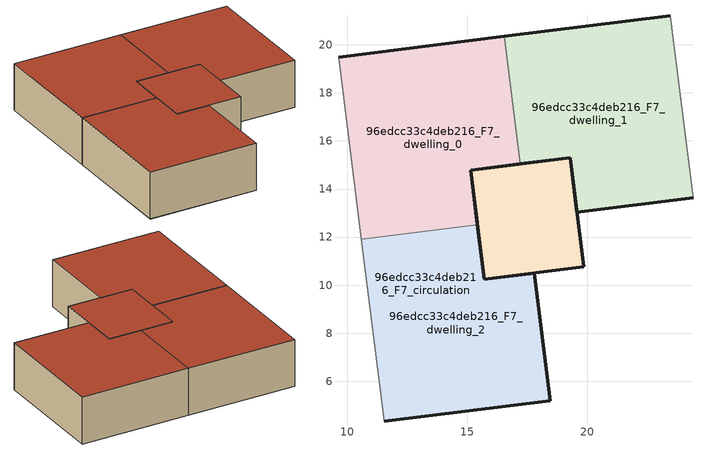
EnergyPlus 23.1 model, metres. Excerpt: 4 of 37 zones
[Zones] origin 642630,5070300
96edcc33c4deb216_F7_dwelling_0
 floor outside (EU_floor_Construction): 16.55,20.35 17.21,15.05 15.14,14.79 15.28,13.7 15.43,12.51 10.6,11.91 9.65,19.49 z21
 floor to 96edcc33c4deb216_F6_dwelling_0 (EU_floor_Construction): 19.28,15.31 19.85,10.76 15.71,10.24 15.43,12.51 15.28,13.7 15.14,14.79 17.21,15.05 z21
 wall outside (EU_wall_Construction): 16.55,20.35 9.65,19.49 / 15.43,12.51 15.14,14.79 17.21,15.05 z21:24
 wall adiabatic (EU_wall_Construction): 9.65,19.49 10.6,11.91 z21:24
 wall to 96edcc33c4deb216_F7_dwelling_2 (EU_wall_Construction): 10.6,11.91 15.43,12.51 z21:24
 wall to 96edcc33c4deb216_F7_dwelling_1 (EU_wall_Construction): 17.21,15.05 16.55,20.35 z21:24
 roof outside (EU_roof_Construction): 19.85,10.76 19.28,15.31 17.21,15.05 15.14,14.79 15.28,13.7 15.43,12.51 15.71,10.24 z24; 15.43,12.51 15.28,13.7 15.14,14.79 17.21,15.05 16.55,20.35 9.65,19.49 10.6,11.91 z24
96edcc33c4deb216_F7_dwelling_1
 floor to 96edcc33c4deb216_F6_dwelling_1 (EU_floor_Construction): 23.45,21.22 24.4,13.64 19.57,13.03 19.28,15.31 17.21,15.05 16.55,20.35 z21; 19.28,15.31 19.85,10.76 15.71,10.24 15.14,14.79 17.21,15.05 z21
 wall outside (EU_wall_Construction): 23.45,21.22 16.55,20.35 / 17.21,15.05 19.28,15.31 19.57,13.03 24.4,13.64 z21:24
 wall adiabatic (EU_wall_Construction): 24.4,13.64 23.45,21.22 z21:24
 roof outside (EU_roof_Construction): 24.4,13.64 23.45,21.22 16.55,20.35 17.21,15.05 19.28,15.31 19.57,13.03 z24; 19.85,10.76 19.28,15.31 17.21,15.05 15.14,14.79 15.71,10.24 z24
96edcc33c4deb216_F7_dwelling_2
 floor to 96edcc33c4deb216_F6_dwelling_2 (EU_floor_Construction): 17.78,10.5 18.45,5.19 11.55,4.33 10.6,11.91 15.43,12.51 15.58,11.28 15.71,10.24 z21; 19.28,15.31 19.85,10.76 15.71,10.24 15.65,10.76 15.43,12.51 15.14,14.79 z21
 wall outside (EU_wall_Construction): 11.55,4.33 18.45,5.19 17.78,10.5 15.71,10.24 15.43,12.51 z21:24
 wall adiabatic (EU_wall_Construction): 10.6,11.91 11.55,4.33 z21:24
 roof outside (EU_roof_Construction): 19.85,10.76 19.28,15.31 15.14,14.79 15.43,12.51 15.65,10.76 15.71,10.24 z24; 18.45,5.19 17.78,10.5 15.71,10.24 15.65,10.76 15.43,12.51 10.6,11.91 11.55,4.33 z24
96edcc33c4deb216_F7_circulation
 floor outside (EU_floor_Construction): 19.28,15.31 19.57,13.03 19.85,10.76 17.78,10.5 15.71,10.24 15.65,10.76 15.5,11.93 15.43,12.51 15.28,13.7 15.14,14.79 17.21,15.05 z21; 23.45,21.22 24.4,13.64 19.57,13.03 19.28,15.31 17.21,15.05 16.55,20.35 z21
 floor to 96edcc33c4deb216_F6_dwelling_0 (EU_floor_Construction): 16.55,20.35 17.21,15.05 15.14,14.79 15.28,13.7 15.43,12.51 10.6,11.91 9.65,19.49 z21
 floor to 96edcc33c4deb216_F6_circulation (EU_floor_Construction): 17.78,10.5 18.45,5.19 11.55,4.33 10.6,11.91 15.43,12.51 15.65,10.76 15.71,10.24 z21
 wall outside (EU_wall_Construction): 15.71,10.24 19.85,10.76 19.28,15.31 15.14,14.79 15.71,10.24 z21:24
 roof outside (EU_roof_Construction): 15.43,12.51 15.29,13.64 15.28,13.7 15.14,14.79 17.21,15.05 16.55,20.35 9.65,19.49 10.6,11.91 z24; 19.85,10.76 19.57,13.03 19.28,15.31 17.21,15.05 15.14,14.79 15.28,13.7 15.43,12.51 15.65,10.76 15.71,10.24 17.78,10.5 z24; 24.4,13.64 23.45,21.22 16.55,20.35 17.21,15.05 19.28,15.31 19.57,13.03 z24; 18.45,5.19 17.78,10.5 15.71,10.24 15.65,10.76 15.43,12.51 10.6,11.91 11.55,4.33 z24
[Building]
EU S2 Campaign: North Axis=0; Terrain=City; Solar Distribution=FullExterior
[Site:Location]
Lyon-Bron: Latitude=45.75; Longitude=5; Time Zone=1; Elevation=198
[SizingPeriod:WeatherFileDays]
AnnualSizingPeriod: Begin Month=1; Begin Day of Month=1; End Month=12; End Day of Month=31; Day of Week for Start Day=Monday; Use Weather File Daylight Saving Period=No; Use Weather File Rain and Snow Indicators=No
[MATERIAL]
EU_InternalMass_Material: Roughness=MediumRough; Thickness=0.1; Conductivity=1; Density=1800; Specific Heat=900; Thermal Absorptance=0.9; Solar Absorptance=0.7; Visible Absorptance=0.7
[MATERIAL:NOMASS] Roughness=MediumRough; Thermal Absorptance=0.9; Solar Absorptance=0.7; Visible Absorptance=0.7
Name | Thermal Resistance
EU_wall_NoMass | 0.776494
EU_roof_NoMass | 0.486893
EU_floor_NoMass | 0.421597
[CONSTRUCTION]
EU_wall_Construction: EU_wall_NoMass
EU_roof_Construction: EU_roof_NoMass
EU_floor_Construction: EU_floor_NoMass
EU_InternalMass_Construction: EU_InternalMass_Material
[ZONE] Type=1; Multiplier=1; Ceiling Height=autocalculate; Floor Area=autocalculate; Part of Total Floor Area=Yes
Name | Volume
96edcc33c4deb216_F7_dwelling_0; 96edcc33c4deb216_F7_dwelling_1 | 202.46
96edcc33c4deb216_F7_dwelling_2 | 202.458
96edcc33c4deb216_F7_circulation | 492.598
[INTERNALMASS] Construction=EU_InternalMass_Construction
Name | Zone or ZoneList | Surface Area
96edcc33c4deb216_F7_dwelling_0_EU_InternalMass | 96edcc33c4deb216_F7_dwelling_0 | 96.7129
96edcc33c4deb216_F7_dwelling_1_EU_InternalMass | 96edcc33c4deb216_F7_dwelling_1 | 48.3564
96edcc33c4deb216_F7_dwelling_2_EU_InternalMass | 96edcc33c4deb216_F7_dwelling_2 | 48.3564
[OTHEREQUIPMENT] Fuel Type=Electricity; Design Level Calculation Method=Watts/Area; Power per Zone Floor Area=1; Fraction Latent=0; Fraction Radiant=0; Fraction Lost=0; Carbon Dioxide Generation Rate=0; EndUse Subcategory=EU_Step8_InternalGains
Name | Zone or ZoneList or Space or SpaceList | Schedule
EU_Step8_InternalGain_96edcc33c4deb216_F7_dwelling_0_f000 | 96edcc33c4deb216_F7_dwelling_0 | EU_Step8_GainSchedule_96edcc33c4deb216_F7_dwelling_0_f000
EU_Step8_InternalGain_96edcc33c4deb216_F7_dwelling_1_f000 | 96edcc33c4deb216_F7_dwelling_1 | EU_Step8_GainSchedule_96edcc33c4deb216_F7_dwelling_1_f000
EU_Step8_InternalGain_96edcc33c4deb216_F7_dwelling_2_f000 | 96edcc33c4deb216_F7_dwelling_2 | EU_Step8_GainSchedule_96edcc33c4deb216_F7_dwelling_2_f000
[ZONEINFILTRATION:DESIGNFLOWRATE]
EU_Circulation_Infiltration_96edcc33c4deb216_F7_circulation: Zone or ZoneList or Space or SpaceList=96edcc33c4deb216_F7_circulation; Schedule=EU_AlwaysOn; Design Flow Rate Calculation Method=Flow/Area; Flow Rate per Floor Area=0.0005; Constant Term Coefficient=1; Temperature Term Coefficient=0; Velocity Term Coefficient=0; Velocity Squared Term Coefficient=0
[ZONEVENTILATION:DESIGNFLOWRATE] Schedule=EU_AlwaysOn; Design Flow Rate Calculation Method=AirChanges/Hour; Air Changes per Hour=0.693814; Ventilation Type=Natural; Fan Pressure Rise=0; Fan Total Efficiency=1; Constant Term Coefficient=1; Temperature Term Coefficient=0; Velocity Term Coefficient=0; Velocity Squared Term Coefficient=0; Minimum Indoor Temperature=-100; Maximum Indoor Temperature=100; Delta Temperature=-100; Minimum Outdoor Temperature=-100; Maximum Outdoor Temperature=100; Maximum Wind Speed=40
Name | Zone or ZoneList or Space or SpaceList
EU_ConstantAir_96edcc33c4deb216_F7_dwelling_0 | 96edcc33c4deb216_F7_dwelling_0
EU_ConstantAir_96edcc33c4deb216_F7_dwelling_1 | 96edcc33c4deb216_F7_dwelling_1
EU_ConstantAir_96edcc33c4deb216_F7_dwelling_2 | 96edcc33c4deb216_F7_dwelling_2
[HVACTEMPLATE:THERMOSTAT] Constant Heating Setpoint=20; Constant Cooling Setpoint=50
EU_HeatOnly_96edcc33c4deb216_F0_dwelling_0; EU_HeatOnly_96edcc33c4deb216_F0_dwelling_1; EU_HeatOnly_96edcc33c4deb216_F0_dwelling_2; EU_HeatOnly_96edcc33c4deb216_F0_dwelling_3; EU_HeatOnly_96edcc33c4deb216_F1_dwelling_0; EU_HeatOnly_96edcc33c4deb216_F1_dwelling_1; EU_HeatOnly_96edcc33c4deb216_F1_dwelling_2; EU_HeatOnly_96edcc33c4deb216_F1_dwelling_3; EU_HeatOnly_96edcc33c4deb216_F2_dwelling_0; EU_HeatOnly_96edcc33c4deb216_F2_dwelling_1; EU_HeatOnly_96edcc33c4deb216_F2_dwelling_2; EU_HeatOnly_96edcc33c4deb216_F2_dwelling_3; EU_HeatOnly_96edcc33c4deb216_F3_dwelling_0; EU_HeatOnly_96edcc33c4deb216_F3_dwelling_1; EU_HeatOnly_96edcc33c4deb216_F3_dwelling_2; EU_HeatOnly_96edcc33c4deb216_F3_dwelling_3; EU_HeatOnly_96edcc33c4deb216_F4_dwelling_0; EU_HeatOnly_96edcc33c4deb216_F4_dwelling_1; EU_HeatOnly_96edcc33c4deb216_F4_dwelling_2; EU_HeatOnly_96edcc33c4deb216_F4_dwelling_3; EU_HeatOnly_96edcc33c4deb216_F5_dwelling_0; EU_HeatOnly_96edcc33c4deb216_F5_dwelling_1; EU_HeatOnly_96edcc33c4deb216_F5_dwelling_2; EU_HeatOnly_96edcc33c4deb216_F6_dwelling_0; EU_HeatOnly_96edcc33c4deb216_F6_dwelling_1; EU_HeatOnly_96edcc33c4deb216_F6_dwelling_2; EU_HeatOnly_96edcc33c4deb216_F7_dwelling_0; EU_HeatOnly_96edcc33c4deb216_F7_dwelling_1; EU_HeatOnly_96edcc33c4deb216_F7_dwelling_2
[HVACTEMPLATE:ZONE:IDEALLOADSAIRSYSTEM] System Availability Schedule=EU_AlwaysOn; Maximum Heating Supply Air Temperature=50; Minimum Cooling Supply Air Temperature=13; Maximum Heating Supply Air Humidity Ratio=0.0156; Minimum Cooling Supply Air Humidity Ratio=0.0077; Heating Limit=NoLimit; Cooling Limit=NoLimit; Heating Availability Schedule=EU_AlwaysOn; Cooling Availability Schedule=EU_CoolingOff; Dehumidification Control Type=ConstantSensibleHeatRatio; Cooling Sensible Heat Ratio=0.7; Dehumidification Setpoint=60; Humidification Control Type=None; Humidification Setpoint=30; Outdoor Air Method=None; Outdoor Air Flow Rate per Person=0.00944; Outdoor Air Flow Rate per Zone Floor Area=0; Outdoor Air Flow Rate per Zone=0; Demand Controlled Ventilation Type=None; Outdoor Air Economizer Type=NoEconomizer; Heat Recovery Type=None; Sensible Heat Recovery Effectiveness=0.7; Latent Heat Recovery Effectiveness=0.65
Name | Template Thermostat
96edcc33c4deb216_F7_dwelling_0 | EU_HeatOnly_96edcc33c4deb216_F7_dwelling_0
96edcc33c4deb216_F7_dwelling_1 | EU_HeatOnly_96edcc33c4deb216_F7_dwelling_1
96edcc33c4deb216_F7_dwelling_2 | EU_HeatOnly_96edcc33c4deb216_F7_dwelling_2
[SIZING:ZONE] Zone Cooling Design Supply Air Temperature Input Method=SupplyAirTemperature; Zone Cooling Design Supply Air Temperature=13; Zone Heating Design Supply Air Temperature Input Method=SupplyAirTemperature; Zone Heating Design Supply Air Temperature=50; Zone Cooling Design Supply Air Humidity Ratio=0.008; Zone Heating Design Supply Air Humidity Ratio=0.008; Cooling Design Air Flow Method=DesignDay; Cooling Design Air Flow Rate=0; Cooling Minimum Air Flow per Zone Floor Area=0.000762; Cooling Minimum Air Flow=0; Cooling Minimum Air Flow Fraction=0.2; Heating Design Air Flow Method=DesignDay; Heating Design Air Flow Rate=0; Heating Maximum Air Flow per Zone Floor Area=0.002032; Heating Maximum Air Flow=0.141576; Heating Maximum Air Flow Fraction=0.3; Account for Dedicated Outdoor Air System=No; Dedicated Outdoor Air System Control Strategy=NeutralSupplyAir; Dedicated Outdoor Air Low Setpoint Temperature for Design=autosize; Dedicated Outdoor Air High Setpoint Temperature for Design=autosize; Zone Load Sizing Method=Sensible Load Only No Latent Load; Zone Latent Cooling Design Supply Air Humidity Ratio Input Method=HumidityRatioDifference; Zone Cooling Design Supply Air Humidity Ratio Difference=0.005; Zone Latent Heating Design Supply Air Humidity Ratio Input Method=HumidityRatioDifference; Zone Humidification Design Supply Air Humidity Ratio Difference=0.005
96edcc33c4deb216_F7_dwelling_0; 96edcc33c4deb216_F7_dwelling_1; 96edcc33c4deb216_F7_dwelling_2
[SCHEDULE:CONSTANT]
Name | Hourly Value
EU_AlwaysOn | 1
EU_CoolingOff | 0
[SCHEDULE:FILE] Column Number=1; Rows to Skip at Top=0; Number of Hours of Data=8760; Column Separator=Comma; Interpolate to Timestep=No; Minutes per Item=60; Adjust Schedule for Daylight Savings=Yes
Name | File
EU_Step8_GainSchedule_96edcc33c4deb216_F7_dwelling_0_f000 | ../../schedules/96edcc33c4deb216/96edcc33c4deb216_F7_dwelling_0_f000_gain.csv
EU_Step8_GainSchedule_96edcc33c4deb216_F7_dwelling_1_f000 | ../../schedules/96edcc33c4deb216/96edcc33c4deb216_F7_dwelling_1_f000_gain.csv
EU_Step8_GainSchedule_96edcc33c4deb216_F7_dwelling_2_f000 | ../../schedules/96edcc33c4deb216/96edcc33c4deb216_F7_dwelling_2_f000_gain.csv
